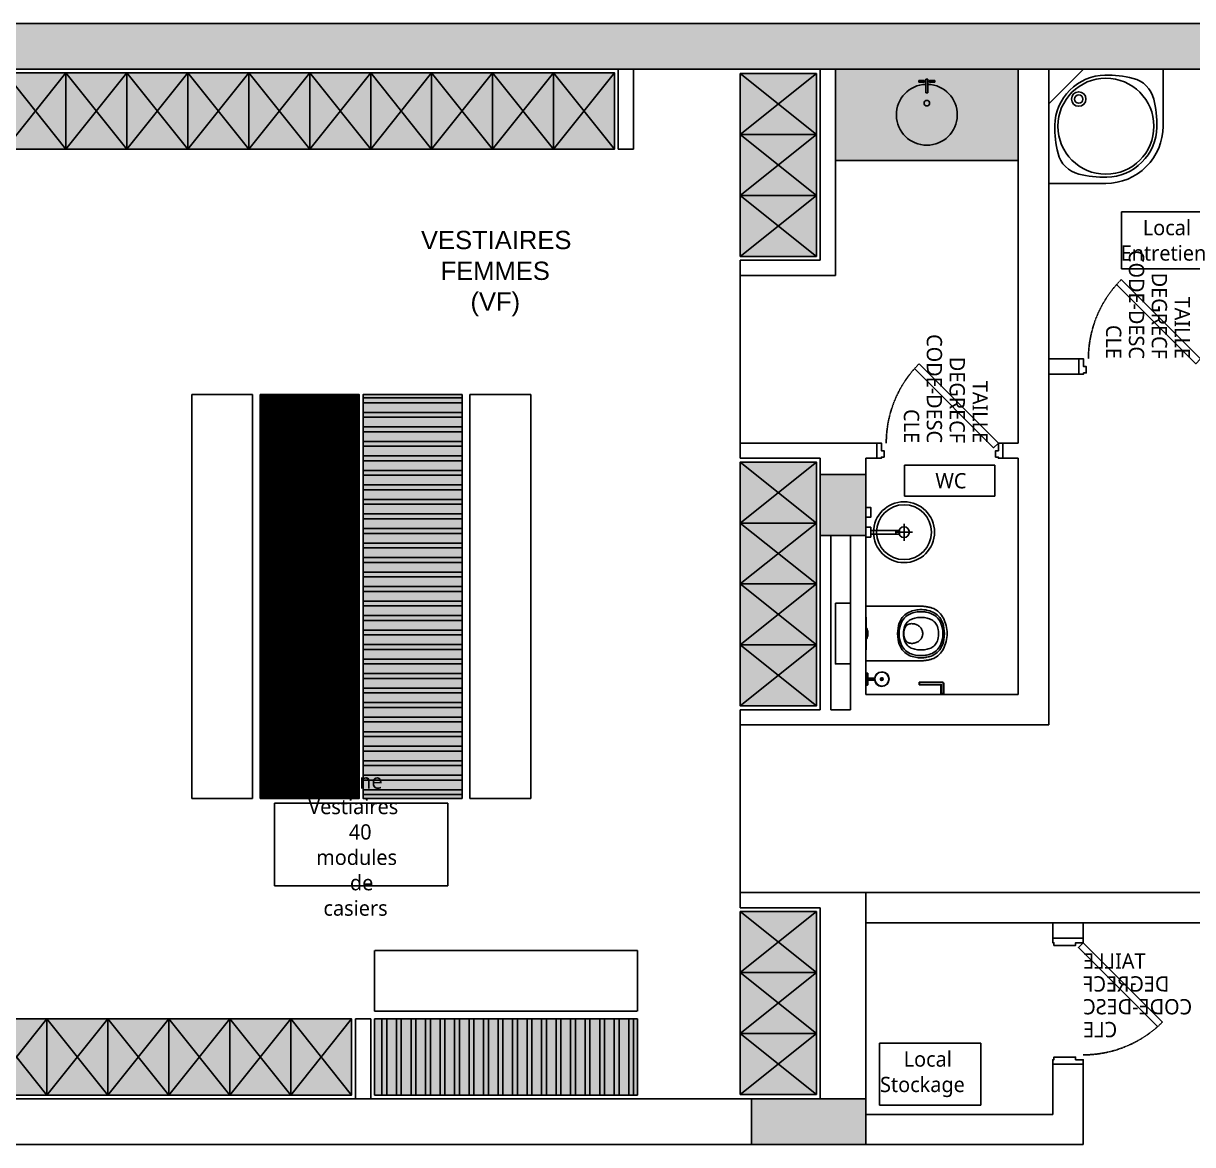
# Model space of a CAD drawing. Header units: millimetres. Extents: x 61345 to 69644, y 9491 to 29385.
# Drawn here: x 65879 to 66646, y 12962 to 13698 of the extents above; entities that cross this region are included whole.
import ezdxf
from ezdxf.enums import TextEntityAlignment as Align

# ---------------------------------------------------------------- set-up
doc = ezdxf.new("R2010")
doc.units = ezdxf.units.MM
doc.linetypes.add('PROJECTION', pattern=[0.375, 0.25, -0.125])
doc.layers.add('ATT ELECTRIQUES', color=3, linetype='Continuous')
doc.layers.add('Plan Archi', color=8, linetype='Continuous')
doc.styles.add('0-TEXT-ANNO', font='', dxfattribs={"height": 2.5})
doc.styles.add('0-TEXT-BASE', font='')
doc.styles.get("Standard").update_dxf_attribs({"font": 'arial.ttf'})
doc.styles.get('0-TEXT-ANNO').set_extended_font_data('Roboto Light')
doc.styles.get('0-TEXT-BASE').set_extended_font_data('Roboto Light')

# ---------------------------------------------------------------- blocks, each defined once
blk = doc.blocks.new('LAV_ENTRETIEN')
at = {"color": 252}
blk.add_line((0, 0.227), (-0.227, 0), dxfattribs=at)
for points in [[(-0.75, 0), (0, 0), (0, 0.75), (-0.375, 0.75, 0.414214), (-0.75, 0.375), (-0.75, 0)], [(-0.1968, 0.6892, 0.06511), (-0.381, 0.7099, 0.194228), (-0.6119, 0.6119, 0.194228), (-0.7099, 0.381, 0.06511), (-0.6892, 0.1968, 0.278572), (-0.5532, 0.0608, 0.06511), (-0.369, 0.0401, 0.194228), (-0.1381, 0.1381, 0.194228), (-0.0401, 0.369, 0.06511), (-0.0608, 0.5532, 0.278572), (-0.1968, 0.6892, 487439.351503)]]:
    blk.add_lwpolyline(points, format="xyb", close=True, dxfattribs=at)
for centre, radius in [((-0.375, 0.375), 0.315), ((-0.1968, 0.1968), 0.0475), ((-0.1968, 0.1968), 0.0275)]:
    blk.add_circle(centre, radius, dxfattribs=at)
blk = doc.blocks.new('*U124')
at = {"color": 252}
for p, q in [((-0.1552, 0.3345), (-0.1537, 0.3247)), ((-0.1537, 0.3247), (-0.1516, 0.3148)), ((-0.1516, 0.3148), (-0.1489, 0.3047)), ((-0.1413, 0.3355), (-0.1399, 0.3262)), ((-0.1399, 0.3262), (-0.1379, 0.3167)), ((-0.1379, 0.3167), (-0.1353, 0.3071)), ((-0.1353, 0.3071), (-0.132, 0.2976)), ((-0.103, 0.3301), (-0.1013, 0.3218)), ((-0.099, 0.3136), (-0.1013, 0.3218)), ((-0.0963, 0.3055), (-0.099, 0.3136)), ((-0.064, 0.3119), (-0.0645, 0.3058)), ((-0.063, 0.318), (-0.064, 0.3119)), ((-0.0615, 0.3239), (-0.063, 0.318)), ((-0.0596, 0.3297), (-0.0615, 0.3239)), ((0.062, 0.3234), (0.0601, 0.3292)), ((0.0635, 0.3174), (0.062, 0.3234)), ((0.0644, 0.3114), (0.0635, 0.3174)), ((0.0649, 0.3053), (0.0644, 0.3114)), ((0.0987, 0.3055), (0.1015, 0.3136)), ((0.1015, 0.3136), (0.1037, 0.3218)), ((0.1054, 0.3301), (0.1037, 0.3218)), ((0.1377, 0.3071), (0.1344, 0.2976)), ((0.1403, 0.3167), (0.1377, 0.3071)), ((0.1423, 0.3262), (0.1403, 0.3167)), ((0.1437, 0.3355), (0.1423, 0.3262)), ((0.1513, 0.3047), (0.154, 0.3148)), ((0.154, 0.3148), (0.1561, 0.3247)), ((0.1561, 0.3247), (0.1576, 0.3345)), ((-0.1489, 0.3047), (-0.1454, 0.2946)), ((-0.1454, 0.2946), (-0.1411, 0.2845)), ((-0.1411, 0.2845), (-0.1359, 0.2746)), ((-0.1359, 0.2746), (-0.1297, 0.265)), ((-0.132, 0.2976), (-0.128, 0.2881)), ((-0.1297, 0.265), (-0.1225, 0.2557)), ((-0.128, 0.2881), (-0.1231, 0.2789)), ((-0.1231, 0.2789), (-0.1174, 0.27)), ((-0.1225, 0.2557), (-0.114, 0.2469)), ((-0.1174, 0.27), (-0.1108, 0.2616)), ((-0.114, 0.2469), (-0.1044, 0.2387)), ((-0.1108, 0.2616), (-0.1032, 0.2536)), ((-0.1044, 0.2387), (-0.0934, 0.2311)), ((-0.1032, 0.2536), (-0.0945, 0.2461)), ((-0.0963, 0.3055), (-0.093, 0.2978)), ((-0.0945, 0.2461), (-0.0847, 0.2394)), ((-0.0934, 0.2311), (-0.0811, 0.2245)), ((-0.0891, 0.2904), (-0.093, 0.2978)), ((-0.0847, 0.2835), (-0.0891, 0.2904)), ((-0.0847, 0.2835), (-0.0797, 0.2771)), ((-0.0847, 0.2394), (-0.0737, 0.2335)), ((-0.0741, 0.2713), (-0.0797, 0.2771)), ((-0.0681, 0.2661), (-0.0741, 0.2713)), ((-0.0737, 0.2335), (-0.0615, 0.2284)), ((-0.0681, 0.2661), (-0.0613, 0.2615)), ((-0.0645, 0.3058), (-0.0646, 0.2997)), ((-0.0646, 0.2997), (-0.0641, 0.2936)), ((-0.0641, 0.2936), (-0.0631, 0.2875)), ((-0.0631, 0.2875), (-0.0617, 0.2816)), ((-0.0617, 0.2816), (-0.0612, 0.2801)), ((-0.0613, 0.2615), (-0.0539, 0.2575)), ((-0.0612, 0.2801), (-0.0605, 0.2786)), ((-0.0605, 0.2786), (-0.0598, 0.2772)), ((-0.0598, 0.2772), (-0.0591, 0.2757)), ((-0.0591, 0.2757), (-0.0582, 0.2743)), ((-0.0582, 0.2743), (-0.0573, 0.2729)), ((-0.0573, 0.2729), (-0.0563, 0.2715)), ((-0.0563, 0.2715), (-0.0552, 0.2702)), ((-0.0552, 0.2702), (-0.054, 0.2689)), ((-0.054, 0.2689), (-0.0528, 0.2676)), ((-0.0456, 0.254), (-0.0539, 0.2575)), ((-0.0528, 0.2676), (-0.0515, 0.2663)), ((-0.0515, 0.2663), (-0.0501, 0.2651)), ((-0.0501, 0.2651), (-0.0487, 0.2639)), ((-0.0487, 0.2639), (-0.0472, 0.2627)), ((-0.0472, 0.2627), (-0.0456, 0.2616)), ((-0.0456, 0.2616), (-0.044, 0.2605)), ((-0.0456, 0.254), (-0.0361, 0.2512)), ((-0.044, 0.2605), (-0.0423, 0.2595)), ((-0.0423, 0.2595), (-0.0406, 0.2585)), ((-0.0406, 0.2585), (-0.0388, 0.2575)), ((-0.0388, 0.2575), (-0.0369, 0.2566)), ((-0.0369, 0.2566), (-0.035, 0.2557)), ((-0.0361, 0.2512), (-0.0253, 0.249)), ((-0.035, 0.2557), (-0.0331, 0.2549)), ((-0.0331, 0.2549), (-0.0311, 0.2541)), ((-0.0311, 0.2541), (-0.0291, 0.2534)), ((-0.0291, 0.2534), (-0.027, 0.2527)), ((-0.027, 0.2527), (-0.0249, 0.252)), ((-0.0129, 0.2475), (-0.0253, 0.249)), ((-0.0249, 0.252), (-0.0228, 0.2515)), ((-0.0228, 0.2515), (-0.0206, 0.2509)), ((-0.0206, 0.2509), (-0.0184, 0.2505)), ((-0.0184, 0.2505), (-0.0162, 0.25)), ((-0.0162, 0.25), (-0.0139, 0.2497)), ((-0.0139, 0.2497), (-0.0117, 0.2493)), ((-0.0129, 0.2475), (0.0012, 0.247)), ((-0.0117, 0.2493), (-0.0094, 0.2491)), ((-0.0094, 0.2491), (-0.0071, 0.2489)), ((-0.0071, 0.2489), (-0.0048, 0.2487)), ((-0.0048, 0.2487), (-0.0025, 0.2486)), ((-0.0025, 0.2486), (-0.0002, 0.2486)), ((-0.0002, 0.2486), (0.0021, 0.2486)), ((0.0012, 0.247), (0.0153, 0.2475)), ((0.0021, 0.2486), (0.0045, 0.2487)), ((0.0045, 0.2487), (0.0068, 0.2488)), ((0.0068, 0.2488), (0.0091, 0.249)), ((0.0091, 0.249), (0.0113, 0.2492)), ((0.0113, 0.2492), (0.0136, 0.2495)), ((0.0136, 0.2495), (0.0159, 0.2499)), ((0.0153, 0.2475), (0.0277, 0.249)), ((0.0159, 0.2499), (0.0181, 0.2503)), ((0.0181, 0.2503), (0.0203, 0.2507)), ((0.0203, 0.2507), (0.0225, 0.2512)), ((0.0225, 0.2512), (0.0246, 0.2518)), ((0.0246, 0.2518), (0.0267, 0.2524)), ((0.0267, 0.2524), (0.0288, 0.2531)), ((0.0385, 0.2512), (0.0277, 0.249)), ((0.0288, 0.2531), (0.0309, 0.2538)), ((0.0309, 0.2538), (0.0329, 0.2546)), ((0.0329, 0.2546), (0.0348, 0.2554)), ((0.0348, 0.2554), (0.0368, 0.2562)), ((0.0368, 0.2562), (0.0386, 0.2571)), ((0.0385, 0.2512), (0.048, 0.254)), ((0.0386, 0.2571), (0.0404, 0.2581)), ((0.0404, 0.2581), (0.0422, 0.2591)), ((0.0422, 0.2591), (0.0439, 0.2601)), ((0.0439, 0.2601), (0.0456, 0.2612)), ((0.0456, 0.2612), (0.0472, 0.2623)), ((0.0472, 0.2623), (0.0487, 0.2634)), ((0.048, 0.254), (0.0563, 0.2575)), ((0.0487, 0.2634), (0.0501, 0.2646)), ((0.0501, 0.2646), (0.0515, 0.2658)), ((0.0515, 0.2658), (0.0529, 0.2671)), ((0.0529, 0.2671), (0.0541, 0.2683)), ((0.0541, 0.2683), (0.0553, 0.2697)), ((0.0553, 0.2697), (0.0564, 0.271)), ((0.0563, 0.2575), (0.0638, 0.2615)), ((0.0564, 0.271), (0.0575, 0.2724)), ((0.0575, 0.2724), (0.0584, 0.2737)), ((0.0584, 0.2737), (0.0593, 0.2752)), ((0.0593, 0.2752), (0.0601, 0.2766)), ((0.0601, 0.2766), (0.0609, 0.278)), ((0.0609, 0.278), (0.0619, 0.281)), ((0.0619, 0.281), (0.0634, 0.287)), ((0.0634, 0.287), (0.0644, 0.293)), ((0.0705, 0.2661), (0.0638, 0.2615)), ((0.0761, 0.2335), (0.0639, 0.2284)), ((0.0644, 0.293), (0.0649, 0.2991)), ((0.0649, 0.2991), (0.0649, 0.3053)), ((0.0705, 0.2661), (0.0765, 0.2713)), ((0.0871, 0.2394), (0.0761, 0.2335)), ((0.0821, 0.2771), (0.0765, 0.2713)), ((0.0871, 0.2835), (0.0821, 0.2771)), ((0.0835, 0.2245), (0.0958, 0.2311)), ((0.0871, 0.2835), (0.0915, 0.2904)), ((0.0969, 0.2461), (0.0871, 0.2394)), ((0.0954, 0.2978), (0.0915, 0.2904)), ((0.0987, 0.3055), (0.0954, 0.2978)), ((0.0958, 0.2311), (0.1068, 0.2387)), ((0.1056, 0.2536), (0.0969, 0.2461)), ((0.1132, 0.2616), (0.1056, 0.2536)), ((0.1068, 0.2387), (0.1164, 0.2469)), ((0.1198, 0.27), (0.1132, 0.2616)), ((0.1164, 0.2469), (0.1249, 0.2557)), ((0.1255, 0.2789), (0.1198, 0.27)), ((0.1249, 0.2557), (0.1321, 0.265)), ((0.1304, 0.2881), (0.1255, 0.2789)), ((0.1344, 0.2976), (0.1304, 0.2881)), ((0.1321, 0.265), (0.1383, 0.2746)), ((0.1383, 0.2746), (0.1435, 0.2845)), ((0.1435, 0.2845), (0.1478, 0.2946)), ((0.1478, 0.2946), (0.1513, 0.3047)), ((-0.0811, 0.2245), (-0.0674, 0.2188)), ((-0.0674, 0.2188), (-0.0523, 0.2142)), ((-0.0615, 0.2284), (-0.0479, 0.2243)), ((-0.0523, 0.2142), (-0.0359, 0.2108)), ((-0.0479, 0.2243), (-0.033, 0.2212)), ((-0.0359, 0.2108), (-0.018, 0.2088)), ((-0.033, 0.2212), (-0.0166, 0.2193)), ((-0.018, 0.2088), (0.0012, 0.2081)), ((-0.0166, 0.2193), (0.0012, 0.2187)), ((0.019, 0.2193), (0.0012, 0.2187)), ((0.0012, 0.2081), (0.0204, 0.2088)), ((0.0354, 0.2212), (0.019, 0.2193)), ((0.0204, 0.2088), (0.0383, 0.2108)), ((0.0503, 0.2243), (0.0354, 0.2212)), ((0.0383, 0.2108), (0.0547, 0.2142)), ((0.0639, 0.2284), (0.0503, 0.2243)), ((0.0547, 0.2142), (0.0698, 0.2188)), ((0.0698, 0.2188), (0.0835, 0.2245)), ((-0.1079, 0.0028), (-0.1091, 0)), ((0.1091, 0), (-0.1091, 0)), ((-0.1079, 0.0028), (-0.032, 0.0028)), ((-0.032, 0.0028), (-0.032, 0.0078)), ((-0.032, 0.0078), (-0.0204, 0.0078)), ((-0.032, 0.0028), (0.032, 0.0028)), ((-0.0204, 0.0078), (-0.0204, 0.0128)), ((0.0204, 0.0128), (-0.0204, 0.0128)), ((0.0204, 0.0078), (-0.0204, 0.0078)), ((0.0204, 0.0078), (0.0204, 0.0128)), ((0.032, 0.0078), (0.0204, 0.0078)), ((0.032, 0.0028), (0.032, 0.0078)), ((0.032, 0.0028), (0.1079, 0.0028)), ((0.1079, 0.0028), (0.1091, 0))]:
    blk.add_line(p, q, dxfattribs=at)
for points in [[(0.18, 0), (-0.18, 0), (-0.18, 0.3591), (-0.1797, 0.3646), (-0.1793, 0.3702), (-0.1788, 0.3758), (-0.1782, 0.3814), (-0.1776, 0.3869), (-0.1768, 0.3925), (-0.1768, 0.3928), (-0.1759, 0.3981), (-0.175, 0.4036), (-0.1739, 0.4091), (-0.1728, 0.4147), (-0.1716, 0.4202), (-0.1702, 0.4257), (-0.1672, 0.4355), (-0.1633, 0.4452), (-0.1583, 0.4546), (-0.1524, 0.4637), (-0.1457, 0.4724), (-0.138, 0.4807), (-0.1296, 0.4885), (-0.1204, 0.4958), (-0.1105, 0.5025), (-0.0999, 0.5087), (-0.0887, 0.5142), (-0.0771, 0.519), (-0.0649, 0.5232), (-0.0524, 0.5266), (-0.0396, 0.5293), (-0.0265, 0.5312), (-0.0133, 0.5324), (0, 0.5328), (0.0133, 0.5324), (0.0265, 0.5312), (0.0396, 0.5293), (0.0524, 0.5266), (0.0649, 0.5232), (0.0771, 0.519), (0.0887, 0.5142), (0.0999, 0.5087), (0.1105, 0.5025), (0.1204, 0.4958), (0.1296, 0.4885), (0.138, 0.4807), (0.1457, 0.4724), (0.1524, 0.4637), (0.1525, 0.4636), (0.1583, 0.4546), (0.1633, 0.4452), (0.1672, 0.4355), (0.1702, 0.4257), (0.1716, 0.4202), (0.1728, 0.4147), (0.1739, 0.4091), (0.175, 0.4036), (0.1759, 0.3981), (0.1768, 0.3928), (0.1768, 0.3925), (0.1776, 0.3869), (0.1782, 0.3814), (0.1788, 0.3758), (0.1793, 0.3702), (0.1797, 0.3646), (0.18, 0.3591)], [(-0.2, -0.2), (0.2, -0.2), (0.2, -0.1), (-0.2, -0.1)]]:
    blk.add_lwpolyline(points, close=True, dxfattribs=at)
for points in [[(0.1576, 0.3345), (0.1586, 0.344), (0.1591, 0.353), (0.1593, 0.3617), (0.1591, 0.3703), (0.1586, 0.3794), (0.1576, 0.3888), (0.157, 0.3928), (0.1561, 0.3986), (0.154, 0.4085), (0.1525, 0.4141), (0.1513, 0.4186), (0.1478, 0.4287), (0.1435, 0.4388), (0.1383, 0.4487), (0.1321, 0.4583), (0.1249, 0.4676), (0.1164, 0.4764), (0.1068, 0.4847), (0.0958, 0.4922), (0.0835, 0.4989), (0.0698, 0.5045), (0.0547, 0.5091), (0.0383, 0.5125), (0.0204, 0.5146), (0.0012, 0.5153), (-0.018, 0.5146), (-0.0359, 0.5125), (-0.0523, 0.5091), (-0.0674, 0.5045), (-0.0811, 0.4989), (-0.0934, 0.4922), (-0.1044, 0.4847), (-0.114, 0.4764), (-0.1225, 0.4676), (-0.1297, 0.4583), (-0.1359, 0.4487), (-0.1411, 0.4388), (-0.1454, 0.4287), (-0.1489, 0.4186), (-0.1516, 0.4085), (-0.1537, 0.3986), (-0.1546, 0.3928), (-0.1552, 0.3888), (-0.1562, 0.3794), (-0.1567, 0.3703), (-0.1569, 0.3617), (-0.1567, 0.353), (-0.1562, 0.344), (-0.1552, 0.3345)], [(0.1437, 0.3355), (0.1447, 0.3446), (0.1452, 0.3534), (0.1454, 0.3617), (0.1452, 0.37), (0.1447, 0.3787), (0.1437, 0.3878), (0.143, 0.3928), (0.1423, 0.3971), (0.1403, 0.4066), (0.1377, 0.4162), (0.1344, 0.4257), (0.1304, 0.4352), (0.1255, 0.4444), (0.1198, 0.4533), (0.1132, 0.4618), (0.1056, 0.4698), (0.0969, 0.4772), (0.0871, 0.4839), (0.0761, 0.4898), (0.0639, 0.4949), (0.0503, 0.499), (0.0354, 0.5021), (0.019, 0.504), (0.0012, 0.5046), (-0.0166, 0.504), (-0.033, 0.5021), (-0.0479, 0.499), (-0.0615, 0.4949), (-0.0737, 0.4898), (-0.0847, 0.4839), (-0.0945, 0.4772), (-0.1032, 0.4698), (-0.1108, 0.4618), (-0.1174, 0.4533), (-0.1231, 0.4444), (-0.128, 0.4352), (-0.132, 0.4257), (-0.1353, 0.4162), (-0.1379, 0.4066), (-0.1399, 0.3971), (-0.1406, 0.3928), (-0.1413, 0.3878), (-0.1423, 0.3787), (-0.1428, 0.37), (-0.143, 0.3617), (-0.1428, 0.3534), (-0.1423, 0.3446), (-0.1413, 0.3355)], [(0.1054, 0.3301), (0.1067, 0.3383), (0.1075, 0.3464), (0.108, 0.3542), (0.1082, 0.3617), (0.108, 0.3691), (0.1075, 0.3769), (0.1067, 0.385), (0.1055, 0.3928), (0.1054, 0.3933), (0.1037, 0.4015), (0.1015, 0.4097), (0.0987, 0.4178), (0.0954, 0.4255), (0.0915, 0.4329), (0.0871, 0.4398), (0.0821, 0.4462), (0.0765, 0.452), (0.0705, 0.4572), (0.0638, 0.4618), (0.0563, 0.4658), (0.048, 0.4693), (0.0385, 0.4721), (0.0277, 0.4744), (0.0153, 0.4758), (0.0012, 0.4763), (-0.0129, 0.4758), (-0.0253, 0.4744), (-0.0361, 0.4721), (-0.0456, 0.4693), (-0.0539, 0.4658), (-0.0613, 0.4618), (-0.0681, 0.4572), (-0.0741, 0.452), (-0.0797, 0.4462), (-0.0847, 0.4398), (-0.0891, 0.4329), (-0.093, 0.4255), (-0.0963, 0.4178), (-0.099, 0.4097), (-0.1013, 0.4015), (-0.103, 0.3933), (-0.1031, 0.3928), (-0.1043, 0.385), (-0.1051, 0.3769), (-0.1056, 0.3691)], [(-0.103, 0.3301), (-0.1043, 0.3383), (-0.1051, 0.3464), (-0.1056, 0.3542), (-0.1058, 0.3617), (-0.1056, 0.3691)], [(0.0601, 0.3292), (0.0578, 0.3347), (0.0549, 0.3401), (0.0517, 0.3451), (0.0481, 0.3498), (0.0441, 0.3542), (0.0398, 0.3582), (0.0352, 0.3617), (0.0303, 0.3648), (0.0252, 0.3674), (0.0199, 0.3695), (0.0144, 0.3711), (0.0089, 0.3722), (0.0033, 0.3728), (-0.0024, 0.3728), (-0.008, 0.3723), (-0.0136, 0.3713), (-0.0191, 0.3697), (-0.0244, 0.3676), (-0.0295, 0.3651), (-0.0344, 0.362), (-0.0391, 0.3585), (-0.0434, 0.3546), (-0.0474, 0.3502), (-0.0511, 0.3456), (-0.0543, 0.3405), (-0.0572, 0.3352), (-0.0596, 0.3297)]]:
    blk.add_lwpolyline(points, dxfattribs=at)
blk = doc.blocks.new('RANG_VEST')
at = {"true_color": 0xffffff}
h = blk.add_hatch(color=7, dxfattribs=at)
h.dxf.hatch_style = 1
h.paths.add_polyline_path([(0.5, -0.4), (0.5, 0), (0, 0), (0, -0.4)])
blk.add_lwpolyline([(0.5, -0.4), (0.5, 0), (0, 0), (0, -0.4)], close=True)
blk.add_lwpolyline([(0, 0), (0.5, -0.4), (0.5, 0), (0, -0.4)])
blk = doc.blocks.new('A$C0b576ae6')
at = {"color": 252}
for points in [[(0.0107, 0.1383), (0, 0.1383), (0, 0.0617), (0.0107, 0.0617)], [(0.0107, 0.1053), (0.0107, 0.0947), (0.0565, 0.0947), (0.0565, 0.1053)]]:
    blk.add_lwpolyline(points, close=True, dxfattribs=at)
at = {"color": 252, "flags": 128}
blk.add_lwpolyline([(0.508, 0.005), (0.508, 0.072, 0.414214), (0.5, 0.08), (0.35, 0.08), (0.35, 0.064), (0.492, 0.064), (0.492, 0.005), (0.508, 0.005)], format="xyb", dxfattribs=at)
blk.add_lwpolyline([(0.51, 0), (0.49, 0), (0.49, 0.005), (0.51, 0.005), (0.51, 0)], close=True, dxfattribs=at)
at = {"color": 252}
for radius in [0.0468, 0.00831]:
    blk.add_circle((0.1032, 0.1), radius, dxfattribs=at)

msp = doc.modelspace()

# ---------------------------------------------------------------- hatches: boundary and pattern name
at = {"layer": 'Plan Archi'}
h = msp.add_hatch(color=252, dxfattribs=at)
h.dxf.hatch_style = 1
h.paths.add_polyline_path([(65578.06, 13698.34), (67228.06, 13698.34), (67228.06, 13668.34), (65578.06, 13668.34)])
h = msp.add_hatch(color=256, dxfattribs=at)
h.dxf.hatch_style = 1
h.paths.add_polyline_path([(66411.56, 13668.34), (66531.56, 13668.34), (66531.56, 13608.34), (66411.56, 13608.34)])
at = {"layer": 'Plan Archi', "true_color": 0xffffff}
h = msp.add_hatch(color=7, dxfattribs=at)
h.dxf.hatch_style = 1
h.paths.add_polyline_path([(66034.07, 13454.65), (66099.07, 13454.65), (66099.07, 13189.65), (66034.07, 13189.65)])
at = {"layer": 'Plan Archi'}
h = msp.add_hatch(dxfattribs=at)
h.set_pattern_fill('ANSI32', color=256, scale=0.01, angle=45)
h.set_pattern_definition([(90, (-9948.79458, -14152.20823), (-0.09525, 0), []), (90, (-9948.76283, -14152.17648), (-0.09525, 0), [])])
h.paths.add_polyline_path([(66034.07, 13454.65), (66099.07, 13454.65), (66099.07, 13189.65), (66034.07, 13189.65)])
at = {"layer": 'Plan Archi', "true_color": 0xffffff}
h = msp.add_hatch(color=7, dxfattribs=at)
h.dxf.hatch_style = 1
h.paths.add_polyline_path([(66166.57, 13454.65), (66101.57, 13454.65), (66101.57, 13189.65), (66166.57, 13189.65)])
at = {"layer": 'Plan Archi'}
h = msp.add_hatch(dxfattribs=at)
h.set_pattern_fill('ANSI32', color=256, angle=-45)
h.set_pattern_definition([(360, (66116.567, 13309.644), (2e-15, 9.525), []), (360, (66119.742, 13306.469), (2e-15, 9.525), [])])
h.paths.add_polyline_path([(66166.57, 13454.65), (66101.57, 13454.65), (66101.57, 13189.65), (66166.57, 13189.65)])
h = msp.add_hatch(color=252, dxfattribs=at)
h.dxf.hatch_style = 1
h.paths.add_polyline_path([(66431.56, 13362.18), (66401.56, 13362.18), (66401.56, 13402.18), (66431.56, 13402.18)])
at = {"layer": 'Plan Archi', "true_color": 0xffffff}
h = msp.add_hatch(color=7, dxfattribs=at)
h.dxf.hatch_style = 1
h.paths.add_polyline_path([(66109.07, 13044.91), (66109.07, 12994.91), (66281.58, 12994.91), (66281.58, 13044.91)])
at = {"layer": 'Plan Archi'}
h = msp.add_hatch(dxfattribs=at)
h.set_pattern_fill('ANSI32', color=256, angle=45)
h.set_pattern_definition([(90, (66161.581, 12994.915), (-9.525, 0), []), (90, (66164.756, 12998.09), (-9.525, 0), [])])
h.paths.add_polyline_path([(66109.07, 13044.91), (66109.07, 12994.91), (66281.58, 12994.91), (66281.58, 13044.91)])
h = msp.add_hatch(color=252, dxfattribs=at)
h.dxf.hatch_style = 1
h.paths.add_polyline_path([(66356.56, 12992.41), (66431.57, 12992.41), (66431.57, 12962.41), (66356.56, 12962.41)])

# ---------------------------------------------------------------- linework, layer by layer
for p, q in [((65324.42, 13698.07), (67854.19, 13698.28)), ((67824.19, 13668.28), (65324.42, 13668.28)), ((66269.07, 13668.34), (66279.07, 13668.34)), ((66269.07, 13615.84), (66269.07, 13668.34)), ((66279.07, 13668.34), (66279.07, 13615.84)), ((66401.56, 13668.34), (66411.56, 13668.34)), ((66401.56, 13542.88), (66401.56, 13668.34)), ((66411.56, 13668.34), (66531.56, 13668.34)), ((66411.56, 13608.34), (66411.56, 13668.34)), ((66411.56, 13668.34), (66411.56, 13532.88)), ((66531.56, 13422.88), (66531.56, 13668.34)), ((66531.56, 13668.34), (66551.56, 13668.34)), ((66531.56, 13668.34), (66531.56, 13608.34)), ((66551.56, 13668.34), (66551.56, 13237.88)), ((66279.07, 13615.84), (66269.07, 13615.84)), ((66531.56, 13608.34), (66411.56, 13608.34)), ((66599.37, 13574.68), (66599.37, 13537.2)), ((66661.96, 13574.68), (66599.37, 13574.68)), ((66349.06, 13532.88), (66349.06, 13542.88)), ((66349.06, 13542.88), (66401.56, 13542.88)), ((66599.37, 13537.2), (66661.96, 13537.2)), ((66349.06, 13532.88), (66349.06, 13422.88)), ((66411.56, 13532.88), (66349.06, 13532.88)), ((66571.39, 13478.11), (66551.56, 13478.11)), ((66551.56, 13478.11), (66551.56, 13468.11)), ((66571.39, 13468.11), (66571.39, 13478.11)), ((66551.56, 13468.11), (66571.39, 13468.11)), ((66349.06, 13422.88), (66438.72, 13422.88)), ((66349.06, 13412.88), (66349.06, 13422.88)), ((66438.72, 13422.88), (66438.72, 13412.88)), ((66521.52, 13422.88), (66531.56, 13422.88)), ((66521.52, 13412.88), (66521.52, 13422.88)), ((66401.56, 13412.88), (66349.06, 13412.88)), ((66401.56, 13402.18), (66401.56, 13412.88)), ((66438.72, 13412.88), (66431.56, 13412.88)), ((66431.56, 13412.88), (66431.56, 13402.18)), ((66456.85, 13408.29), (66456.85, 13388.02)), ((66516.08, 13408.29), (66456.85, 13408.29)), ((66516.08, 13388.02), (66516.08, 13408.29)), ((66531.56, 13412.88), (66521.52, 13412.88)), ((66531.56, 13257.88), (66531.56, 13412.88)), ((66431.56, 13402.18), (66401.56, 13402.18)), ((66456.85, 13388.02), (66516.08, 13388.02)), ((66401.56, 13247.88), (66401.56, 13362.18)), ((66401.56, 13362.18), (66431.56, 13362.18)), ((66408.56, 13362.18), (66421.56, 13362.18)), ((66408.56, 13247.88), (66408.56, 13362.18)), ((66421.56, 13362.18), (66421.56, 13247.88)), ((66431.56, 13362.18), (66431.56, 13257.88)), ((66431.56, 13257.88), (66531.56, 13257.88)), ((66349.06, 13237.88), (66349.06, 13247.88)), ((66349.06, 13247.88), (66401.56, 13247.88)), ((66421.56, 13247.88), (66408.56, 13247.88)), ((66349.06, 13237.88), (66349.06, 13127.88)), ((66551.56, 13237.88), (66349.06, 13237.88)), ((66043.44, 13186.45), (66043.44, 13132.17)), ((66157.2, 13186.45), (66043.44, 13186.45)), ((66157.2, 13132.17), (66157.2, 13186.45)), ((66043.44, 13132.17), (66157.2, 13132.17)), ((66431.57, 13127.88), (66349.06, 13127.88)), ((66349.06, 13127.88), (66349.06, 13117.88)), ((66431.57, 13127.88), (67154.19, 13127.88)), ((66431.57, 13107.88), (66431.57, 13127.88)), ((66431.57, 12992.41), (66431.57, 13127.88)), ((66349.06, 13117.88), (66401.56, 13117.88)), ((66401.56, 13117.88), (66401.56, 12992.41)), ((67154.19, 13107.88), (66431.57, 13107.88)), ((66554.19, 13107.88), (66574.19, 13107.88)), ((66554.19, 13097.91), (66554.19, 13107.88)), ((66574.19, 13107.88), (66574.19, 13097.91)), ((66574.19, 13097.91), (66554.19, 13097.91)), ((66106.57, 13044.91), (66096.57, 13044.91)), ((66096.57, 13044.91), (66096.57, 12992.41)), ((66106.57, 12992.41), (66106.57, 13044.91)), ((66440.56, 13028.93), (66440.56, 12988.2)), ((66506.9, 13028.93), (66440.56, 13028.93)), ((66506.9, 12988.2), (66506.9, 13028.93)), ((66554.19, 12982.22), (66554.19, 13015.11)), ((66554.19, 13015.11), (66574.19, 13015.11)), ((66574.19, 13015.11), (66574.19, 12962.41)), ((66356.56, 12992.41), (65799.07, 12992.41)), ((66096.57, 12992.41), (66106.57, 12992.41)), ((66356.56, 12962.41), (66356.56, 12992.41)), ((66401.56, 12992.41), (66431.57, 12992.41)), ((66440.56, 12988.2), (66506.9, 12988.2)), ((66431.57, 12962.41), (66431.57, 12982.22)), ((66431.57, 12982.22), (66554.19, 12982.22)), ((65799.07, 12962.41), (66356.56, 12962.41)), ((66574.19, 12962.41), (66431.57, 12962.41))]:
    msp.add_line(p, q, dxfattribs=at)
at = {"layer": 'Plan Archi', "color": 252}
for p, q in [((66571.39, 13476.81), (66571.39, 13469.41)), ((66438.72, 13421.58), (66438.72, 13414.18)), ((66521.52, 13421.58), (66521.52, 13414.18)), ((66456.6, 13358.77, 0), (66456.6, 13369.92, 0)), ((66451.03, 13364.35, 0), (66462.17, 13364.35, 0)), ((66451.19, 13363.17), (66451.19, 13365.58)), ((66572.89, 13097.91), (66555.49, 13097.91)), ((66572.89, 13015.11), (66555.49, 13015.11))]:
    msp.add_line(p, q, dxfattribs=at)
at = {"layer": 'Plan Archi', "linetype": 'PROJECTION'}
for p, q in [((66029.07, 13454.65), (65989.07, 13454.65)), ((65989.07, 13454.65), (65989.07, 13189.65)), ((66029.07, 13189.65), (66029.07, 13454.65)), ((66171.57, 13454.65), (66211.57, 13454.65)), ((66171.57, 13189.65), (66171.57, 13454.65)), ((66211.57, 13454.65), (66211.57, 13189.65)), ((65989.07, 13189.65), (66029.07, 13189.65)), ((66211.57, 13189.65), (66171.57, 13189.65)), ((66281.58, 13089.91), (66109.07, 13089.91)), ((66109.07, 13089.91), (66109.07, 13049.91)), ((66281.58, 13049.91), (66281.58, 13089.91)), ((66109.07, 13049.91), (66281.58, 13049.91))]:
    msp.add_line(p, q, dxfattribs=at)
at = {"layer": 'Plan Archi', "color": 252}
for points in [[(65578.06, 13698.34), (67228.06, 13698.34), (67228.06, 13668.34), (65578.06, 13668.34)], [(66466.38, 13660.81), (66469.92, 13660.81), (66469.92, 13659.86), (66466.38, 13659.86)], [(66472.2, 13661.67), (66470.93, 13661.67), (66470.93, 13652.79), (66472.2, 13652.79)], [(66476.75, 13660.81), (66473.2, 13660.81), (66473.2, 13659.86), (66476.75, 13659.86)], [(66431.56, 13362.18), (66401.56, 13362.18), (66401.56, 13402.18), (66431.56, 13402.18)], [(66434.77, 13363.17), (66434.77, 13365.58), (66453.6, 13365.58), (66453.6, 13363.17)], [(66432.63, 13271.71), (66431.56, 13271.71), (66431.56, 13264.04), (66432.63, 13264.04)], [(66432.63, 13268.41), (66432.63, 13267.34), (66437.21, 13267.34), (66437.21, 13268.41)], [(66356.56, 12992.41), (66431.57, 12992.41), (66431.57, 12962.41), (66356.56, 12962.41)]]:
    msp.add_lwpolyline(points, close=True, dxfattribs=at)
at = {"layer": 'Plan Archi'}
for points in [[(66596.13, 13526.94), (66648.08, 13474.99), (66651.19, 13478.11), (66599.15, 13530.15)], [(66463.45, 13471.71), (66515.4, 13419.76), (66518.52, 13422.88), (66466.47, 13474.92)], [(66623.03, 13039.85), (66571.08, 13091.8), (66574.19, 13094.91), (66626.23, 13042.87)]]:
    msp.add_lwpolyline(points, dxfattribs=at)
at = {"layer": 'Plan Archi', "color": 252}
for points in [[(66571.39, 13469.41), (66571.39, 13468.11), (66574.39, 13468.11), (66574.39, 13468.91), (66576.19, 13468.91), (66576.19, 13473.11), (66574.39, 13473.11), (66574.39, 13478.11), (66571.39, 13478.11), (66571.39, 13476.81)], [(66438.72, 13414.18), (66438.72, 13412.88), (66441.72, 13412.88), (66441.72, 13413.68), (66443.52, 13413.68), (66443.52, 13417.88), (66441.72, 13417.88), (66441.72, 13422.88), (66438.72, 13422.88), (66438.72, 13421.58)], [(66521.52, 13414.18), (66521.52, 13412.88), (66518.52, 13412.88), (66518.52, 13413.68), (66516.72, 13413.68), (66516.72, 13417.88), (66518.52, 13417.88), (66518.52, 13422.88), (66521.52, 13422.88), (66521.52, 13421.58)], [(66431.56, 13380.65), (66434.77, 13380.65), (66434.77, 13374.14), (66431.56, 13374.14), (66431.56, 13380.65)], [(66431.56, 13367.63), (66434.77, 13367.63), (66434.77, 13361.12), (66431.56, 13361.12), (66431.56, 13367.63)], [(66555.49, 13097.91), (66554.19, 13097.91), (66554.19, 13094.91), (66554.99, 13094.91), (66554.99, 13093.11), (66569.19, 13093.11), (66569.19, 13094.91), (66574.19, 13094.91), (66574.19, 13097.91), (66572.89, 13097.91)], [(66555.49, 13015.11), (66554.19, 13015.11), (66554.19, 13018.11), (66554.99, 13018.11), (66554.99, 13019.91), (66569.19, 13019.91), (66569.19, 13018.11), (66574.19, 13018.11), (66574.19, 13015.11), (66572.89, 13015.11)]]:
    msp.add_lwpolyline(points, dxfattribs=at)
at = {"layer": 'Plan Archi'}
for points in [[(66034.07, 13454.65), (66099.07, 13454.65), (66099.07, 13189.65), (66034.07, 13189.65)], [(66166.57, 13454.65), (66101.57, 13454.65), (66101.57, 13189.65), (66166.57, 13189.65)], [(66109.07, 13044.91), (66109.07, 12994.91), (66281.58, 12994.91), (66281.58, 13044.91)]]:
    msp.add_lwpolyline(points, close=True, dxfattribs=at)
at = {"layer": 'Plan Archi', "color": 252, "flags": 128}
msp.add_lwpolyline([(66482.36, 13258.38), (66482.36, 13265.08, 0.414214), (66481.56, 13265.88), (66466.56, 13265.88), (66466.56, 13264.28), (66480.76, 13264.28), (66480.76, 13258.38), (66482.36, 13258.38)], format="xyb", dxfattribs=at)
msp.add_lwpolyline([(66482.56, 13257.88), (66480.56, 13257.88), (66480.56, 13258.38), (66482.56, 13258.38), (66482.56, 13257.88)], close=True, dxfattribs=at)
at = {"layer": 'Plan Archi', "color": 252}
for centre, radius in [((66471.56, 13645.95), 1.81), ((66456.6, 13364.38, 0), 20), ((66456.6, 13364.38, 0), 18), ((66456.6, 13364.38, 0), 3.5), ((66441.89, 13267.88), 4.68), ((66441.89, 13267.88), 0.831)]:
    msp.add_circle(centre, radius, dxfattribs=at)
msp.add_arc((66471.56, 13638.34), 20, 91.81689, 88.18311, dxfattribs=at)
at = {"layer": 'Plan Archi', "linetype": 'PROJECTION'}
for centre, start, end in [((66651.19, 13478.11), 135, 180), ((66518.52, 13422.88), 135, 180), ((66574.19, 13094.91), 270, 315)]:
    msp.add_arc(centre, 73.6, start, end, dxfattribs=at)

# ---------------------------------------------------------------- block references
at = {"layer": 'ATT ELECTRIQUES', "xscale": 99.91905715994717, "yscale": 99.91905715994717, "zscale": 99.91905715994717}
msp.add_blockref('A$C0b576ae6', (66431.85, 13258.05), dxfattribs=at)
at = {"layer": 'Plan Archi'}
for name, p, xscale, yscale, zscale, rotation in [('LAV_ENTRETIEN', (66551.56, 13668.34), -100, 100, 100, 270), ('RANG_VEST', (65866.57, 13665.84), -100, 100, 100, 90), ('RANG_VEST', (65906.57, 13665.84), -100, 100, 100, 90), ('RANG_VEST', (65946.57, 13665.84), -100, 100, 100, 90), ('RANG_VEST', (65986.57, 13665.84), -100, 100, 100, 90), ('RANG_VEST', (66026.57, 13665.84), -100, 100, 100, 90), ('RANG_VEST', (66066.57, 13665.84), -100, 100, 100, 90), ('RANG_VEST', (66106.57, 13665.84), -100, 100, 100, 90), ('RANG_VEST', (66146.57, 13665.84), -100, 100, 100, 90), ('RANG_VEST', (66186.57, 13665.84), -100, 100, 100, 90), ('RANG_VEST', (66226.57, 13665.84), -100, 100, 100, 90), ('RANG_VEST', (66349.06, 13625.38), -100.0000000000001, 100.0000000000001, 100.0000000000001, 180), ('RANG_VEST', (66349.06, 13585.38), -100.0000000000001, 100.0000000000001, 100.0000000000001, 180), ('RANG_VEST', (66349.06, 13545.38), -100.0000000000001, 100.0000000000001, 100.0000000000001, 180), ('*U124', (66431.56, 13297.88), 100, 100, 100, 270), ('RANG_VEST', (65854.07, 12994.91), 100, 100, 100, 90), ('RANG_VEST', (65894.07, 12994.91), 100, 100, 100, 90), ('RANG_VEST', (65934.07, 12994.91), 100, 100, 100, 90), ('RANG_VEST', (65974.07, 12994.91), 100, 100, 100, 90), ('RANG_VEST', (66014.07, 12994.91), 100, 100, 100, 90), ('RANG_VEST', (66054.07, 12994.91), 100, 100, 100, 90)]:
    msp.add_blockref(name, p, dxfattribs=dict(at, xscale=xscale, yscale=yscale, zscale=zscale, rotation=rotation))
at = {"layer": 'Plan Archi', "xscale": 100.0000000000002, "yscale": 100.0000000000002, "zscale": 100.0000000000002}
for p in [(66349.06, 13410.38), (66349.06, 13370.38), (66349.06, 13330.38), (66349.06, 13290.38), (66349.06, 13115.38), (66349.06, 13075.38), (66349.06, 13035.38)]:
    msp.add_blockref('RANG_VEST', p, dxfattribs=at)

# ---------------------------------------------------------------- texts
at = {"layer": 'Plan Archi', "linetype": 'ByBlock', "style": '0-TEXT-ANNO'}
for s, p in [('Local', (66613.28, 13559.27)), ('Entretien', (66598.76, 13542.6)), ('WC', (66477.18, 13393.15)), ('Zone', (66083.65, 13195.97)), ('Vestiaires', (66065.56, 13179.31)), ('40', (66092.22, 13162.64)), ('modules', (66070.79, 13145.97)), ('de', (66092.94, 13129.31)), ('casiers', (66075.56, 13112.64)), ('Local', (66456.35, 13013.56)), ('Stockage', (66440.87, 12996.9))]:
    msp.add_text(s, height=10, dxfattribs=at).set_placement(p)
at = {"layer": 'Plan Archi', "linetype": 'ByBlock'}
for s, p in [('VESTIAIRES', (66139.56, 13550.16)), ('FEMMES', (66152.43, 13529.95)), ('(VF)', (66172.04, 13509.75))]:
    msp.add_text(s, height=12, rotation=360, dxfattribs=at).set_placement(p)
at = {"layer": 'Plan Archi', "color": 252, "style": '0-TEXT-BASE'}
for tag, text, p in [('CODE-DESC', '', (66604.19, 13478.11)), ('DEGRECF', '', (66619.19, 13478.11)), ('TAILLE', 'P80-05', (66634.19, 13478.11)), ('CLE', '', (66589.19, 13478.11)), ('CODE-DESC', '', (66471.52, 13422.88)), ('DEGRECF', '', (66486.52, 13422.88)), ('TAILLE', 'P80-05', (66501.52, 13422.88)), ('CLE', '', (66456.52, 13422.88))]:
    msp.add_attdef(tag, text=text, height=10, rotation=270, dxfattribs=at).set_placement(p, align=Align.RIGHT)
at = {"layer": 'Plan Archi', "color": 252, "style": '0-TEXT-BASE', "text_generation_flag": 4}
for tag, text, p in [('TAILLE', 'P80-05', (66574.19, 13077.91)), ('DEGRECF', '', (66574.19, 13062.91)), ('CODE-DESC', '', (66574.19, 13047.91)), ('CLE', '', (66574.19, 13032.91))]:
    msp.add_attdef(tag, text=text, height=10, rotation=180, dxfattribs=at).set_placement(p, align=Align.RIGHT)

doc.saveas('drawing.dxf')
